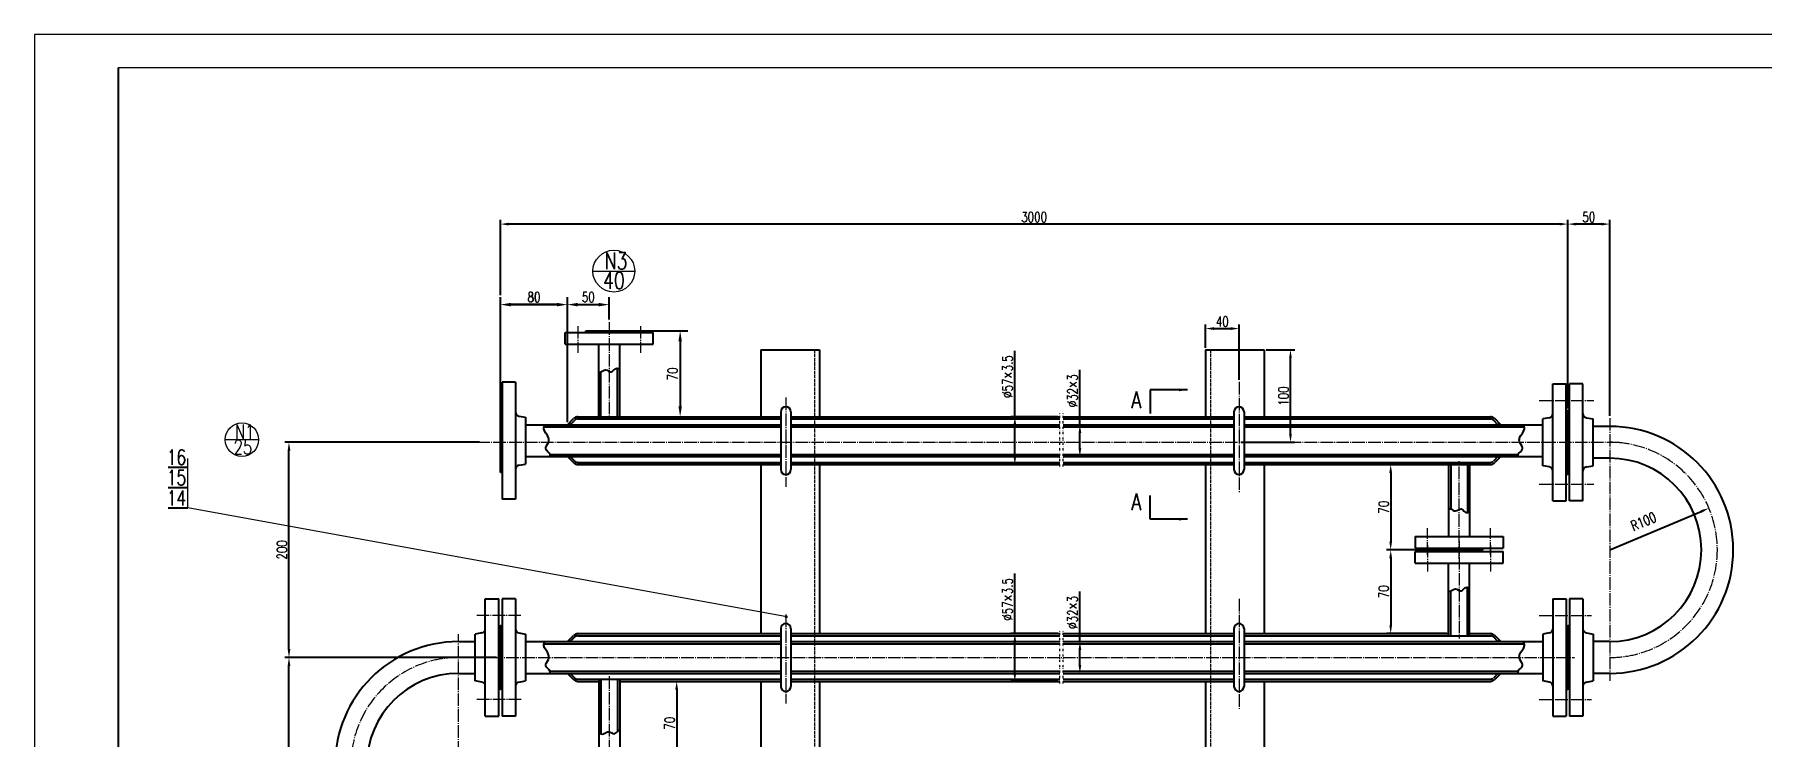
# Model space of a CAD drawing. Extents: x -942 to 2422, y 1139 to 3515.
# Drawn here: x -942 to 1121, y 2676 to 3515 of the extents above; entities that cross this region are included whole.
import ezdxf
from ezdxf.enums import TextEntityAlignment as Align

# ---------------------------------------------------------------- set-up
doc = ezdxf.new("R2010")
doc.units = 0
doc.header["$LTSCALE"] = 10
doc.header["$MEASUREMENT"] = 0
for name, pattern in [('DASHED', [0.5, 0.4, -0.1]), ('DIVIDE2', [0.625, 0.25, -0.125, 0, -0.125, 0, -0.125]), ('MYCENTER', [3.4, 1.5, -0.15, 0.1, -0.15, 1.5]), ('MYJX', [3.65, 1.5, -0.15, 0.1, -0.15, 0.1, -0.15, 1.5])]:
    doc.linetypes.add(name, pattern=pattern)
doc.layers.get('0').update_dxf_attribs({"linetype": 'CONTINUOUS', "lineweight": 25})
doc.layers.get('Defpoints').update_dxf_attribs({"linetype": 'CONTINUOUS', "lineweight": 5})
for name, color, linetype, lineweight in [('1', 7, 'CONTINUOUS', 25), ('2', 2, 'CONTINUOUS', 5), ('3', 3, 'MYCENTER', 5), ('4', 1, 'DASHED', 5), ('5', 6, 'MYJX', 5), ('6', 4, 'CONTINUOUS', 5)]:
    doc.layers.add(name, color=color, linetype=linetype, lineweight=lineweight)
doc.styles.add('HZTXT', font='txt.shx', dxfattribs={"width": 0.75, "height": 12, "bigfont": 'hztxt.shx'})
doc.styles.get("Standard").update_dxf_attribs({"font": 'txt.shx', "bigfont": 'bigfont.shx'})
doc.dimstyles.get("Standard").update_dxf_attribs({"dimtxt": 0.18, "dimasz": 0.18, "dimexe": 0.18, "dimexo": 0.0625, "dimgap": 0.09, "dimtad": 0, "dimtih": 1, "dimtoh": 1, "dimdec": 4, "dimzin": 0, "dimdsep": 46, "dimtxsty": 'Standard', "dimcen": 0.09, "dimadec": 0, "dimazin": 0, "dimtfac": 1, "dimtdec": 4, "dimtofl": 0, "dimtmove": 0, "dimatfit": 3, "dimfxl": 0, "dimtolj": 1, "dimtzin": 0, "dimarcsym": 0})

# ---------------------------------------------------------------- blocks, each defined once
blk = doc.blocks.new('BORDER')
for p, q in [((1, 1), (0, 1)), ((0, 1), (0, 0))]:
    blk.add_line(p, q)
blk = doc.blocks.new('*D25')
at = {"layer": '6', "color": 0, "lineweight": -2}
for p, q in [((-389.9, 2770.8), (-642.9, 2770.8)), ((-637.9, 2523.8), (-637.9, 2760.8)), ((-417.9, 2513.8), (-642.9, 2513.8))]:
    blk.add_line(p, q, dxfattribs=at)
at = {"layer": '6', "color": 0}
for points in [[(-639.5, 2760.8), (-636.2, 2760.8), (-637.9, 2770.8)], [(-639.5, 2523.8), (-636.2, 2523.8), (-637.9, 2513.8)]]:
    blk.add_solid(points, dxfattribs=at)
at = {"layer": 'Defpoints', "color": 0}
for p in [(-637.9, 2770.8), (-387.4, 2770.8), (-415.4, 2513.8)]:
    blk.add_point(p, dxfattribs=at)
at = {"layer": '6', "color": 0, "insert": (-646.3, 2642.3), "char_height": 12, "attachment_point": 5, "rotation": 90, "style": 'HZTXT'}
blk.add_mtext('\\A1;200', dxfattribs=at)
blk = doc.blocks.new('*D31')
at = {"layer": '6', "color": 0, "lineweight": -2}
for p, q in [((-240.4, 2742.3), (-169.8, 2742.3)), ((-174.8, 2732.3), (-174.8, 2652.3)), ((-224.9, 2642.3), (-169.8, 2642.3))]:
    blk.add_line(p, q, dxfattribs=at)
at = {"layer": '6', "color": 0}
for points in [[(-176.5, 2732.3), (-173.2, 2732.3), (-174.8, 2742.3)], [(-176.5, 2652.3), (-173.2, 2652.3), (-174.8, 2642.3)]]:
    blk.add_solid(points, dxfattribs=at)
at = {"layer": 'Defpoints', "color": 0}
for p in [(-242.9, 2742.3), (-227.4, 2642.3), (-174.8, 2642.3)]:
    blk.add_point(p, dxfattribs=at)
at = {"layer": '6', "color": 0, "insert": (-183.2, 2692.3), "char_height": 12, "attachment_point": 5, "rotation": 90, "style": 'HZTXT'}
blk.add_mtext('\\A1;70', dxfattribs=at)
blk = doc.blocks.new('*D42')
at = {"layer": '6', "color": 0, "lineweight": -2}
for p, q in [((229.1, 2799.3), (229.1, 2871.1)), ((280.4, 2799.3), (224.1, 2799.3)), ((229.1, 2752.3), (229.1, 2789.3)), ((280.4, 2742.3), (224.1, 2742.3))]:
    blk.add_line(p, q, dxfattribs=at)
at = {"layer": '6', "color": 0}
for points in [[(227.4, 2789.3), (230.7, 2789.3), (229.1, 2799.3)], [(227.4, 2752.3), (230.7, 2752.3), (229.1, 2742.3)]]:
    blk.add_solid(points, dxfattribs=at)
at = {"layer": 'Defpoints', "color": 0}
for p in [(282.9, 2799.3), (229.1, 2742.3), (282.9, 2742.3)]:
    blk.add_point(p, dxfattribs=at)
at = {"layer": '6', "color": 0, "insert": (220.4, 2840.2), "char_height": 12, "attachment_point": 5, "rotation": 90, "style": 'HZTXT'}
blk.add_mtext('\\A1;%%c57×3.5', dxfattribs=at)
blk = doc.blocks.new('*D43')
at = {"layer": '6', "color": 0, "lineweight": -2}
for p, q in [((306.7, 2789.8), (306.7, 2849.6)), ((289.4, 2789.8), (311.7, 2789.8)), ((306.7, 2761.8), (306.7, 2779.8)), ((289.4, 2751.8), (311.7, 2751.8))]:
    blk.add_line(p, q, dxfattribs=at)
at = {"layer": '6', "color": 0}
for points in [[(305.1, 2779.8), (308.4, 2779.8), (306.7, 2789.8)], [(305.1, 2761.8), (308.4, 2761.8), (306.7, 2751.8)]]:
    blk.add_solid(points, dxfattribs=at)
at = {"layer": 'Defpoints', "color": 0}
for p in [(286.9, 2789.8), (306.7, 2789.8), (286.9, 2751.8)]:
    blk.add_point(p, dxfattribs=at)
at = {"layer": '6', "color": 0, "insert": (298, 2824.7), "char_height": 12, "attachment_point": 5, "rotation": 90, "style": 'HZTXT'}
blk.add_mtext('\\A1;%%c32×3', dxfattribs=at)
blk = doc.blocks.new('*D67')
at = {"layer": '6', "color": 0, "lineweight": -2}
blk.add_line((939.6, 2899.3), (1048.9, 2945.2), dxfattribs=at)
at = {"layer": '6', "color": 0}
blk.add_solid([(1048.2, 2946.8), (1049.5, 2943.7), (1058.1, 2949.1)], dxfattribs=at)
at = {"layer": 'Defpoints', "color": 0}
for p in [(1058.1, 2949.1), (939.6, 2899.3)]:
    blk.add_point(p, dxfattribs=at)
at = {"layer": '6', "color": 0, "insert": (979.9, 2933.2), "char_height": 12, "attachment_point": 5, "rotation": 22.8182, "style": 'HZTXT'}
blk.add_mtext('\\A1;R100', dxfattribs=at)
blk = doc.blocks.new('*D79')
at = {"layer": '6', "color": 0, "lineweight": -2}
for p, q in [((-305.4, 3195.3), (-305.4, 3201.2)), ((-255.4, 3174.4), (-255.4, 3201.2)), ((-292.9, 3192.2), (-267.9, 3192.2))]:
    blk.add_line(p, q, dxfattribs=at)
at = {"layer": '6', "color": 0}
for points in [[(-292.9, 3194.3), (-292.9, 3190.1), (-305.4, 3192.2)], [(-267.9, 3194.3), (-267.9, 3190.1), (-255.4, 3192.2)]]:
    blk.add_solid(points, dxfattribs=at)
at = {"layer": 'Defpoints', "color": 0}
for p in [(-305.4, 3192.2), (-255.4, 3192.2), (-255.4, 3171.2)]:
    blk.add_point(p, dxfattribs=at)
at = {"layer": '6', "color": 0, "insert": (-280.4, 3201.2), "char_height": 12, "attachment_point": 5, "style": 'HZTXT'}
blk.add_mtext('\\A1;50', dxfattribs=at)
blk = doc.blocks.new('*D81')
at = {"layer": '6', "color": 0, "lineweight": -2}
for p, q in [((-385.4, 3030.9), (-385.4, 3201.2)), ((-305.4, 3051.9), (-305.4, 3201.2)), ((-317.9, 3192.2), (-372.9, 3192.2))]:
    blk.add_line(p, q, dxfattribs=at)
at = {"layer": '6', "color": 0}
for points in [[(-372.9, 3194.3), (-372.9, 3190.1), (-385.4, 3192.2)], [(-317.9, 3194.3), (-317.9, 3190.1), (-305.4, 3192.2)]]:
    blk.add_solid(points, dxfattribs=at)
at = {"layer": 'Defpoints', "color": 0}
for p in [(-385.4, 3192.2), (-305.4, 3048.8), (-385.4, 3027.8)]:
    blk.add_point(p, dxfattribs=at)
at = {"layer": '6', "color": 0, "insert": (-345.1, 3201.2), "char_height": 12, "attachment_point": 5, "style": 'HZTXT'}
blk.add_mtext('\\A1;80', dxfattribs=at)
blk = doc.blocks.new('*D82')
at = {"layer": '6', "color": 0, "lineweight": -2}
for p, q in [((-385.4, 3030.9), (-385.4, 3201.2)), ((-305.4, 3195.3), (-305.4, 3201.2)), ((-372.9, 3192.2), (-317.9, 3192.2))]:
    blk.add_line(p, q, dxfattribs=at)
at = {"layer": '6', "color": 0}
for points in [[(-372.9, 3194.3), (-372.9, 3190.1), (-385.4, 3192.2)], [(-317.9, 3194.3), (-317.9, 3190.1), (-305.4, 3192.2)]]:
    blk.add_solid(points, dxfattribs=at)
at = {"layer": 'Defpoints', "color": 0}
for p in [(-305.4, 3192.2), (-305.4, 3192.2), (-385.4, 3027.8)]:
    blk.add_point(p, dxfattribs=at)
at = {"layer": '6', "color": 0, "insert": (-345.4, 3201.2), "char_height": 12, "attachment_point": 5, "style": 'HZTXT'}
blk.add_mtext('\\A1;80', dxfattribs=at)
blk = doc.blocks.new('*D84')
at = {"layer": '6', "color": 0, "lineweight": -2}
for p, q in [((229.1, 3058.3), (229.1, 3137.2)), ((280.4, 3058.3), (224.1, 3058.3)), ((229.1, 3011.3), (229.1, 3048.3)), ((280.4, 3001.3), (224.1, 3001.3))]:
    blk.add_line(p, q, dxfattribs=at)
at = {"layer": '6', "color": 0}
for points in [[(227.4, 3048.3), (230.7, 3048.3), (229.1, 3058.3)], [(227.4, 3011.3), (230.7, 3011.3), (229.1, 3001.3)]]:
    blk.add_solid(points, dxfattribs=at)
at = {"layer": 'Defpoints', "color": 0}
for p in [(282.9, 3058.3), (229.1, 3001.3), (282.9, 3001.3)]:
    blk.add_point(p, dxfattribs=at)
at = {"layer": '6', "color": 0, "insert": (220.4, 3106.3), "char_height": 12, "attachment_point": 5, "rotation": 90, "style": 'HZTXT'}
blk.add_mtext('\\A1;%%c57×3.5', dxfattribs=at)
blk = doc.blocks.new('*D86')
at = {"layer": '6', "color": 0, "lineweight": -2}
for p, q in [((-252.3, 3160.8), (-161.7, 3160.8)), ((-170.7, 3148.3), (-170.7, 3070.8)), ((-252.3, 3058.3), (-161.7, 3058.3))]:
    blk.add_line(p, q, dxfattribs=at)
at = {"layer": '6', "color": 0}
for points in [[(-172.7, 3148.3), (-168.6, 3148.3), (-170.7, 3160.8)], [(-172.7, 3070.8), (-168.6, 3070.8), (-170.7, 3058.3)]]:
    blk.add_solid(points, dxfattribs=at)
at = {"layer": 'Defpoints', "color": 0}
for p in [(-255.4, 3160.8), (-255.4, 3058.3), (-170.7, 3058.3)]:
    blk.add_point(p, dxfattribs=at)
at = {"layer": '6', "color": 0, "insert": (-179.7, 3109.5), "char_height": 12, "attachment_point": 5, "rotation": 90, "style": 'HZTXT'}
blk.add_mtext('\\A1;70', dxfattribs=at)
blk = doc.blocks.new('*D88')
at = {"layer": '6', "color": 0, "lineweight": -2}
for p, q in [((306.7, 3048.8), (306.7, 3114.2)), ((289.4, 3048.8), (311.7, 3048.8)), ((306.7, 3020.8), (306.7, 3038.8)), ((289.4, 3010.8), (311.7, 3010.8))]:
    blk.add_line(p, q, dxfattribs=at)
at = {"layer": '6', "color": 0}
for points in [[(305.1, 3038.8), (308.4, 3038.8), (306.7, 3048.8)], [(305.1, 3020.8), (308.4, 3020.8), (306.7, 3010.8)]]:
    blk.add_solid(points, dxfattribs=at)
at = {"layer": 'Defpoints', "color": 0}
for p in [(286.9, 3048.8), (306.7, 3048.8), (286.9, 3010.8)]:
    blk.add_point(p, dxfattribs=at)
at = {"layer": '6', "color": 0, "insert": (298, 3089.3), "char_height": 12, "attachment_point": 5, "rotation": 90, "style": 'HZTXT'}
blk.add_mtext('\\A1;%%c32×3', dxfattribs=at)
blk = doc.blocks.new('*D89')
at = {"layer": '6', "color": 0, "lineweight": -2}
for p, q in [((-410.4, 3027.8), (-642.9, 3027.8)), ((-637.9, 2780.8), (-637.9, 3017.8)), ((-640.4, 2770.8), (-642.9, 2770.8))]:
    blk.add_line(p, q, dxfattribs=at)
at = {"layer": '6', "color": 0}
for points in [[(-639.5, 3017.8), (-636.2, 3017.8), (-637.9, 3027.8)], [(-639.5, 2780.8), (-636.2, 2780.8), (-637.9, 2770.8)]]:
    blk.add_solid(points, dxfattribs=at)
at = {"layer": 'Defpoints', "color": 0}
for p in [(-637.9, 3027.8), (-407.9, 3027.8), (-637.9, 2770.8)]:
    blk.add_point(p, dxfattribs=at)
at = {"layer": '6', "color": 0, "insert": (-646.3, 2899.3), "char_height": 12, "attachment_point": 5, "rotation": 90, "style": 'HZTXT'}
blk.add_mtext('\\A1;200', dxfattribs=at)
blk = doc.blocks.new('*D91')
at = {"layer": '6', "color": 0, "lineweight": -2}
for p, q in [((456.8, 3140.8), (456.8, 3168.6)), ((466.8, 3163.6), (486.8, 3163.6)), ((496.8, 3102.4), (496.8, 3168.6))]:
    blk.add_line(p, q, dxfattribs=at)
at = {"layer": '6', "color": 0}
for points in [[(466.8, 3165.3), (466.8, 3161.9), (456.8, 3163.6)], [(486.8, 3165.3), (486.8, 3161.9), (496.8, 3163.6)]]:
    blk.add_solid(points, dxfattribs=at)
at = {"layer": 'Defpoints', "color": 0}
for p in [(496.8, 3163.6), (456.8, 3138.3), (496.8, 3099.9)]:
    blk.add_point(p, dxfattribs=at)
at = {"layer": '6', "color": 0, "insert": (476.8, 3172), "char_height": 12, "attachment_point": 5, "style": 'HZTXT'}
blk.add_mtext('\\A1;40', dxfattribs=at)
blk = doc.blocks.new('*D92')
at = {"layer": '6', "color": 0, "lineweight": -2}
for p, q in [((529.3, 3138.3), (563.3, 3138.3)), ((558.3, 3037.8), (558.3, 3128.3)), ((499.3, 3027.8), (563.3, 3027.8))]:
    blk.add_line(p, q, dxfattribs=at)
at = {"layer": '6', "color": 0}
for points in [[(556.6, 3128.3), (559.9, 3128.3), (558.3, 3138.3)], [(556.6, 3037.8), (559.9, 3037.8), (558.3, 3027.8)]]:
    blk.add_solid(points, dxfattribs=at)
at = {"layer": 'Defpoints', "color": 0}
for p in [(526.8, 3138.3), (558.3, 3138.3), (496.8, 3027.8)]:
    blk.add_point(p, dxfattribs=at)
at = {"layer": '6', "color": 0, "insert": (549.9, 3083), "char_height": 12, "attachment_point": 5, "rotation": 90, "style": 'HZTXT'}
blk.add_mtext('\\A1;100', dxfattribs=at)
blk = doc.blocks.new('*D93')
at = {"layer": '6', "color": 0, "lineweight": -2}
for p, q in [((-385.4, 3203.7), (-385.4, 3293.4)), ((879.6, 3288.4), (-375.4, 3288.4)), ((889.6, 3068.3), (889.6, 3293.4))]:
    blk.add_line(p, q, dxfattribs=at)
at = {"layer": '6', "color": 0}
for points in [[(-375.4, 3290), (-375.4, 3286.7), (-385.4, 3288.4)], [(879.6, 3290), (879.6, 3286.7), (889.6, 3288.4)]]:
    blk.add_solid(points, dxfattribs=at)
at = {"layer": 'Defpoints', "color": 0}
for p in [(-385.4, 3288.4), (-385.4, 3201.2), (889.6, 3065.8)]:
    blk.add_point(p, dxfattribs=at)
at = {"layer": '6', "color": 0, "insert": (252.1, 3296.8), "char_height": 12, "attachment_point": 5, "style": 'HZTXT'}
blk.add_mtext('\\A1;3000', dxfattribs=at)
blk = doc.blocks.new('*D94')
at = {"layer": '6', "color": 0, "lineweight": -2}
for p, q in [((889.6, 3290.9), (889.6, 3293.4)), ((929.6, 3288.4), (899.6, 3288.4)), ((939.6, 3059.2), (939.6, 3293.4))]:
    blk.add_line(p, q, dxfattribs=at)
at = {"layer": '6', "color": 0}
for points in [[(899.6, 3290), (899.6, 3286.7), (889.6, 3288.4)], [(929.6, 3290), (929.6, 3286.7), (939.6, 3288.4)]]:
    blk.add_solid(points, dxfattribs=at)
at = {"layer": 'Defpoints', "color": 0}
for p in [(889.6, 3288.4), (889.6, 3288.4), (939.6, 3056.7)]:
    blk.add_point(p, dxfattribs=at)
at = {"layer": '6', "color": 0, "insert": (914.6, 3296.8), "char_height": 12, "attachment_point": 5, "style": 'HZTXT'}
blk.add_mtext('\\A1;50', dxfattribs=at)
blk = doc.blocks.new('*D95')
at = {"layer": '6', "color": 0, "lineweight": -2}
for p, q in [((757.1, 3001.3), (673, 3001.3)), ((678, 2991.3), (678, 2909.3)), ((757.1, 2899.3), (673, 2899.3))]:
    blk.add_line(p, q, dxfattribs=at)
at = {"layer": '6', "color": 0}
for points in [[(676.3, 2991.3), (679.6, 2991.3), (678, 3001.3)], [(676.3, 2909.3), (679.6, 2909.3), (678, 2899.3)]]:
    blk.add_solid(points, dxfattribs=at)
at = {"layer": 'Defpoints', "color": 0}
for p in [(759.6, 3001.3), (678, 2899.3), (759.6, 2899.3)]:
    blk.add_point(p, dxfattribs=at)
at = {"layer": '6', "color": 0, "insert": (669.6, 2950.3), "char_height": 12, "attachment_point": 5, "rotation": 90, "style": 'HZTXT'}
blk.add_mtext('\\A1;70', dxfattribs=at)
blk = doc.blocks.new('*D96')
at = {"layer": '6', "color": 0, "lineweight": -2}
for p, q in [((757.1, 2899.3), (673, 2899.3)), ((678, 2889.3), (678, 2809.3)), ((744.6, 2799.3), (673, 2799.3))]:
    blk.add_line(p, q, dxfattribs=at)
at = {"layer": '6', "color": 0}
for points in [[(676.3, 2889.3), (679.6, 2889.3), (678, 2899.3)], [(676.3, 2809.3), (679.6, 2809.3), (678, 2799.3)]]:
    blk.add_solid(points, dxfattribs=at)
at = {"layer": 'Defpoints', "color": 0}
for p in [(759.6, 2899.3), (678, 2799.3), (747.1, 2799.3)]:
    blk.add_point(p, dxfattribs=at)
at = {"layer": '6', "color": 0, "insert": (669.6, 2849.3), "char_height": 12, "attachment_point": 5, "rotation": 90, "style": 'HZTXT'}
blk.add_mtext('\\A1;70', dxfattribs=at)

msp = doc.modelspace()

# ---------------------------------------------------------------- hatches: boundary and pattern name
at = {"layer": '6'}
h = msp.add_hatch(color=256, dxfattribs=at)
h.paths.add_polyline_path([(-303.7, 2791.5), (-305.4, 2789.8), (-301.9, 2789.8)])
h.paths.add_polyline_path([(-301.9, 2751.8), (-305.4, 2751.8), (-303.7, 2750)])
h = msp.add_hatch(color=256, dxfattribs=at)
h.paths.add_polyline_path([(807.5, 2791.5), (805.8, 2789.7), (809.3, 2789.7)])
h.paths.add_polyline_path([(809.3, 2751.7), (805.8, 2751.7), (807.5, 2750)])

# ---------------------------------------------------------------- linework, layer by layer
for p, q in [((-307.9, 3158.8), (-202.9, 3158.8)), ((-307.9, 3144.8), (-307.9, 3158.8)), ((-283.4, 3160.8), (-227.4, 3160.8)), ((-283.4, 3160.8), (-227.4, 3160.8)), ((-283.4, 3158.8), (-283.4, 3160.8)), ((-227.4, 3158.8), (-227.4, 3160.8)), ((-202.9, 3144.8), (-202.9, 3158.8)), ((-307.9, 3144.8), (-202.9, 3144.8)), ((-267.9, 3058.3), (-267.9, 3144.8)), ((-242.9, 3058.3), (-242.9, 3144.8)), ((-74.4, 3138.3), (-74.4, 3058.3)), ((-74.4, 3138.3), (-4.4, 3138.3)), ((-4.4, 3138.3), (-4.4, 3058.3)), ((456.8, 3138.3), (456.8, 3058.3)), ((526.8, 3138.3), (526.8, 3058.3)), ((-245.4, 3058.3), (-245.4, 3116.3)), ((-383.4, 3099.8), (-383.4, 2959.8)), ((-367.4, 3099.8), (-383.4, 3099.8)), ((-367.4, 3099.8), (-367.4, 2959.8)), ((-265.4, 3058.3), (-265.4, 3111.9)), ((871.6, 2957.8), (871.6, 3097.8)), ((871.6, 3097.8), (887.6, 3097.8)), ((871.6, 2957.8), (871.6, 3097.8)), ((871.6, 3097.8), (887.6, 3097.8)), ((887.6, 2957.8), (887.6, 3097.8)), ((887.6, 2957.8), (887.6, 3097.8)), ((891.6, 2957.8), (891.6, 3097.8)), ((907.6, 3097.8), (891.6, 3097.8)), ((891.6, 2957.8), (891.6, 3097.8)), ((907.6, 3097.8), (891.6, 3097.8)), ((907.6, 2957.8), (907.6, 3097.8)), ((907.6, 2957.8), (907.6, 3097.8)), ((-385.4, 3067.8), (-385.4, 2991.8)), ((-385.4, 2991.8), (-385.4, 3067.8)), ((-383.4, 3067.8), (-385.4, 3067.8)), ((-363.2, 3059.1), (-355.4, 3057.8)), ((-355.4, 3057.8), (-355.4, 3001.8)), ((-305.4, 3048.8), (-298.1, 3056.1)), ((-301.9, 3048.8), (-296.4, 3054.3)), ((-292.8, 3058.3), (-50.4, 3058.3)), ((-292.8, 3055.8), (-50.4, 3055.8)), ((-50.4, 3064.3), (-50.4, 2995.3)), ((-38.4, 3064.3), (-38.4, 2995.3)), ((-38.4, 3058.3), (282.9, 3058.3)), ((-38.4, 3055.8), (282.9, 3055.8)), ((286.9, 3058.3), (490.8, 3058.3)), ((286.9, 3055.8), (490.8, 3055.8)), ((490.8, 3064.3), (490.8, 2995.3)), ((490.8, 3064.3), (490.8, 2995.3)), ((502.8, 3064.3), (502.8, 2995.3)), ((502.8, 3064.3), (502.8, 2995.3)), ((502.8, 3058.3), (797, 3058.3)), ((502.8, 3055.8), (797, 3055.8)), ((806.1, 3048.8), (800.6, 3054.3)), ((809.6, 3048.8), (802.3, 3056.1)), ((867.5, 3057.1), (859.6, 3055.8)), ((867.5, 3057.1), (859.6, 3055.8)), ((859.6, 2999.8), (859.6, 3055.8)), ((859.6, 2999.8), (859.6, 3055.8)), ((887.6, 3065.8), (889.6, 3065.8)), ((887.6, 3065.8), (889.6, 3065.8)), ((889.6, 2989.8), (889.6, 3065.8)), ((889.6, 2989.8), (889.6, 3065.8)), ((891.6, 3065.8), (889.6, 3065.8)), ((889.6, 2989.8), (889.6, 3065.8)), ((889.6, 2989.8), (889.6, 3065.8)), ((891.6, 3065.8), (889.6, 3065.8)), ((911.8, 3057.1), (919.6, 3055.8)), ((911.8, 3057.1), (919.6, 3055.8)), ((919.6, 2999.8), (919.6, 3055.8)), ((919.6, 2999.8), (919.6, 3055.8)), ((-355.4, 3048.8), (-50.4, 3048.8)), ((-333.3, 3046.3), (-50.4, 3046.3)), ((-301.9, 3048.8), (-303.7, 3050.5)), ((-38.4, 3048.8), (282.9, 3048.8)), ((-38.4, 3046.3), (282.9, 3046.3)), ((286.9, 3048.8), (490.8, 3048.8)), ((286.9, 3046.3), (490.8, 3046.3)), ((502.8, 3048.8), (859.6, 3048.8)), ((502.8, 3046.3), (837.6, 3046.3)), ((806.1, 3048.8), (807.9, 3050.5)), ((939.6, 3046.8), (919.6, 3046.8)), ((-326, 3013.3), (-50.4, 3013.3)), ((-38.4, 3013.3), (282.9, 3013.3)), ((286.9, 3013.3), (490.8, 3013.3)), ((502.8, 3013.3), (830.3, 3013.3)), ((-383.4, 2991.8), (-385.4, 2991.8)), ((-363.2, 3000.5), (-355.4, 3001.8)), ((-355.4, 3010.8), (-50.4, 3010.8)), ((-305.4, 3010.8), (-298.1, 3003.5)), ((-301.9, 3010.8), (-303.7, 3009)), ((-301.9, 3010.8), (-296.4, 3005.2)), ((-292.8, 3003.8), (-50.4, 3003.8)), ((-292.8, 3001.3), (-50.4, 3001.3)), ((-74.4, 3001.3), (-74.4, 2799.3)), ((-38.4, 3010.8), (282.9, 3010.8)), ((-38.4, 3003.8), (282.9, 3003.8)), ((-38.4, 3001.3), (282.9, 3001.3)), ((-4.4, 3001.3), (-4.4, 2799.3)), ((286.9, 3010.8), (490.8, 3010.8)), ((286.9, 3003.8), (490.8, 3003.8)), ((286.9, 3001.3), (490.8, 3001.3)), ((456.8, 3001.3), (456.8, 2799.3)), ((502.8, 3010.8), (859.6, 3010.8)), ((502.8, 3003.8), (797, 3003.8)), ((502.8, 3001.3), (797, 3001.3)), ((526.8, 3001.3), (526.8, 2799.3)), ((747.1, 3001.3), (747.1, 2915.3)), ((749.6, 3001.3), (749.6, 2948.1)), ((769.6, 3001.3), (769.6, 2943.8)), ((772.1, 3001.3), (772.1, 2915.3)), ((806.1, 3010.8), (800.6, 3005.2)), ((809.6, 3010.8), (802.3, 3003.5)), ((806.1, 3010.8), (807.9, 3009)), ((867.5, 2998.5), (859.6, 2999.8)), ((867.5, 2998.5), (859.6, 2999.8)), ((911.8, 2998.5), (919.6, 2999.8)), ((911.8, 2998.5), (919.6, 2999.8)), ((939.6, 3008.8), (919.6, 3008.8)), ((887.6, 2989.8), (889.6, 2989.8)), ((887.6, 2989.8), (889.6, 2989.8)), ((891.6, 2989.8), (889.6, 2989.8)), ((891.6, 2989.8), (889.6, 2989.8)), ((-367.4, 2959.8), (-383.4, 2959.8)), ((871.6, 2957.8), (887.6, 2957.8)), ((871.6, 2957.8), (887.6, 2957.8)), ((907.6, 2957.8), (891.6, 2957.8)), ((907.6, 2957.8), (891.6, 2957.8)), ((707.1, 2915.3), (812.1, 2915.3)), ((707.1, 2915.3), (707.1, 2901.3)), ((812.1, 2915.3), (812.1, 2901.3)), ((707.1, 2901.3), (812.1, 2901.3)), ((707.1, 2897.3), (812.1, 2897.3)), ((707.1, 2883.3), (707.1, 2897.3)), ((707.1, 2897.3), (812.1, 2897.3)), ((707.1, 2883.3), (707.1, 2897.3)), ((731.6, 2901.3), (731.6, 2899.3)), ((731.6, 2897.3), (731.6, 2899.3)), ((731.6, 2899.3), (787.6, 2899.3)), ((731.6, 2899.3), (787.6, 2899.3)), ((731.6, 2899.3), (787.6, 2899.3)), ((731.6, 2899.3), (787.6, 2899.3)), ((731.6, 2899.3), (787.6, 2899.3)), ((731.6, 2899.3), (787.6, 2899.3)), ((731.6, 2897.3), (731.6, 2899.3)), ((787.6, 2901.3), (787.6, 2899.3)), ((787.6, 2897.3), (787.6, 2899.3)), ((787.6, 2897.3), (787.6, 2899.3)), ((812.1, 2883.3), (812.1, 2897.3)), ((812.1, 2883.3), (812.1, 2897.3)), ((707.1, 2883.3), (812.1, 2883.3)), ((707.1, 2883.3), (812.1, 2883.3)), ((747.1, 2796.8), (747.1, 2883.3)), ((772.1, 2796.8), (772.1, 2883.3)), ((749.6, 2796.8), (749.6, 2850.4)), ((769.6, 2796.8), (769.6, 2854.8)), ((-403.4, 2700.8), (-403.4, 2840.8)), ((-403.4, 2840.8), (-387.4, 2840.8)), ((-387.4, 2700.8), (-387.4, 2840.8)), ((-383.4, 2840.8), (-383.4, 2700.8)), ((-367.4, 2840.8), (-383.4, 2840.8)), ((-367.4, 2840.8), (-367.4, 2700.8)), ((871.6, 2840.8), (871.6, 2700.8)), ((871.6, 2840.8), (887.6, 2840.8)), ((871.6, 2840.8), (871.6, 2700.8)), ((871.6, 2840.8), (887.6, 2840.8)), ((887.6, 2840.8), (887.6, 2700.8)), ((887.6, 2840.8), (887.6, 2700.8)), ((891.6, 2840.8), (891.6, 2700.8)), ((907.6, 2840.8), (891.6, 2840.8)), ((907.6, 2840.8), (907.6, 2700.8)), ((-387.4, 2808.8), (-385.4, 2808.8)), ((-383.4, 2808.8), (-385.4, 2808.8)), ((-385.4, 2808.8), (-385.4, 2732.8)), ((-385.4, 2732.8), (-385.4, 2808.8)), ((-50.4, 2805.3), (-50.4, 2736.3)), ((-38.4, 2805.3), (-38.4, 2736.3)), ((490.8, 2805.3), (490.8, 2736.3)), ((502.8, 2805.3), (502.8, 2736.3)), ((887.6, 2808.8), (889.6, 2808.8)), ((887.6, 2808.8), (889.6, 2808.8)), ((889.6, 2808.8), (889.6, 2732.8)), ((889.6, 2808.8), (889.6, 2732.8)), ((889.6, 2808.8), (889.6, 2732.8)), ((889.6, 2808.8), (889.6, 2732.8)), ((891.6, 2808.8), (889.6, 2808.8)), ((-435.4, 2789.8), (-415.4, 2789.8)), ((-407.6, 2800.1), (-415.4, 2798.8)), ((-415.4, 2742.8), (-415.4, 2798.8)), ((-363.2, 2800.1), (-355.4, 2798.8)), ((-355.4, 2798.8), (-355.4, 2742.8)), ((-355.4, 2789.8), (-50.4, 2789.8)), ((-333.3, 2787.3), (-50.4, 2787.3)), ((-305.4, 2789.8), (-298.1, 2797.1)), ((-301.9, 2789.8), (-303.7, 2791.5)), ((-301.9, 2789.8), (-296.4, 2795.3)), ((-292.8, 2799.3), (-50.4, 2799.3)), ((-292.8, 2796.8), (-50.4, 2796.8)), ((-38.4, 2799.3), (282.9, 2799.3)), ((-38.4, 2796.8), (282.9, 2796.8)), ((-38.4, 2789.8), (282.9, 2789.8)), ((-38.4, 2787.3), (282.9, 2787.3)), ((286.9, 2799.3), (490.8, 2799.3)), ((286.9, 2796.8), (490.8, 2796.8)), ((286.9, 2789.8), (490.8, 2789.8)), ((286.9, 2787.3), (490.8, 2787.3)), ((502.8, 2799.3), (747.1, 2799.3)), ((502.8, 2796.8), (797, 2796.8)), ((502.8, 2789.8), (859.6, 2789.8)), ((502.8, 2787.3), (837.6, 2787.3)), ((772.1, 2799.3), (797, 2799.3)), ((806.1, 2789.8), (800.6, 2795.3)), ((809.6, 2789.8), (802.3, 2797.1)), ((806.1, 2789.8), (807.9, 2791.5)), ((867.5, 2800.1), (859.6, 2798.8)), ((867.5, 2800.1), (859.6, 2798.8)), ((859.6, 2798.8), (859.6, 2742.8)), ((859.6, 2798.8), (859.6, 2742.8)), ((911.8, 2800.1), (919.6, 2798.8)), ((919.6, 2798.8), (919.6, 2742.8)), ((939.6, 2789.8), (919.6, 2789.8)), ((-435.4, 2751.8), (-415.4, 2751.8)), ((-355.4, 2751.8), (-50.4, 2751.8)), ((-326, 2754.3), (-50.4, 2754.3)), ((-305.4, 2751.8), (-298.1, 2744.5)), ((-301.9, 2751.8), (-303.7, 2750)), ((-301.9, 2751.8), (-296.4, 2746.2)), ((-292.8, 2744.8), (-50.4, 2744.8)), ((-267.9, 2744.8), (-267.9, 2658.3)), ((-265.4, 2744.8), (-265.4, 2679.7)), ((-245.4, 2744.8), (-245.4, 2682.6)), ((-242.9, 2744.8), (-242.9, 2658.3)), ((-38.4, 2754.3), (282.9, 2754.3)), ((-38.4, 2751.8), (282.9, 2751.8)), ((-38.4, 2744.8), (282.9, 2744.8)), ((286.9, 2754.3), (490.8, 2754.3)), ((286.9, 2751.8), (490.8, 2751.8)), ((286.9, 2744.8), (490.8, 2744.8)), ((502.8, 2754.3), (830.3, 2754.3)), ((502.8, 2751.8), (859.6, 2751.8)), ((502.8, 2744.8), (797, 2744.8)), ((806.1, 2751.8), (800.6, 2746.2)), ((809.6, 2751.8), (802.3, 2744.5)), ((806.1, 2751.8), (807.9, 2750)), ((939.6, 2751.8), (919.6, 2751.8)), ((-407.6, 2741.5), (-415.4, 2742.8)), ((-387.4, 2732.8), (-385.4, 2732.8)), ((-383.4, 2732.8), (-385.4, 2732.8)), ((-363.2, 2741.5), (-355.4, 2742.8)), ((-292.8, 2742.3), (-267.9, 2742.3)), ((-242.9, 2742.3), (-50.4, 2742.3)), ((-74.4, 2742.3), (-74.4, 2542.3)), ((-38.4, 2742.3), (282.9, 2742.3)), ((-4.4, 2742.3), (-4.4, 2542.3)), ((286.9, 2742.3), (490.8, 2742.3)), ((456.8, 2742.3), (456.8, 2542.3)), ((502.8, 2742.3), (797, 2742.3)), ((526.8, 2742.3), (526.8, 2542.3)), ((867.5, 2741.5), (859.6, 2742.8)), ((867.5, 2741.5), (859.6, 2742.8)), ((887.6, 2732.8), (889.6, 2732.8)), ((887.6, 2732.8), (889.6, 2732.8)), ((891.6, 2732.8), (889.6, 2732.8)), ((911.8, 2741.5), (919.6, 2742.8)), ((-403.4, 2700.8), (-387.4, 2700.8)), ((-367.4, 2700.8), (-383.4, 2700.8)), ((871.6, 2700.8), (887.6, 2700.8)), ((871.6, 2700.8), (887.6, 2700.8)), ((907.6, 2700.8), (891.6, 2700.8))]:
    msp.add_line(p, q)
for centre, radius, start, end in [((-362.4, 3064), 5, 180, 260.5377), ((-292.8, 3050.8), 7.5, 90, 135), ((-292.8, 3050.8), 5, 90, 135), ((-44.4, 3064.3), 6, 0, 180), ((496.8, 3064.3), 6, 0, 180), ((496.8, 3064.3), 6, 0, 180), ((797, 3050.8), 7.5, 45, 90), ((797, 3050.8), 5, 45, 90), ((866.6, 3062), 5, 279.4623, 0), ((866.6, 3062), 5, 279.4623, 0), ((912.6, 3062), 5, 180, 260.5377), ((912.6, 3062), 5, 180, 260.5377), ((939.6, 2899.3), 147.5, 270, 90), ((-362.4, 2995.5), 5, 99.4623, 180), ((-292.8, 3008.8), 7.5, 225, 270), ((-292.8, 3008.8), 5, 225, 270), ((-44.4, 2995.3), 6, 180, 0), ((496.8, 2995.3), 6, 180, 0), ((496.8, 2995.3), 6, 180, 0), ((797, 3008.8), 5, 270, 315), ((797, 3008.8), 7.5, 270, 315), ((866.6, 2993.5), 5, 0, 80.5377), ((866.6, 2993.5), 5, 0, 80.5377), ((912.6, 2993.5), 5, 99.4623, 180), ((912.6, 2993.5), 5, 99.4623, 180), ((939.6, 2899.3), 109.5, 270, 90), ((-44.4, 2805.3), 6, 0, 180), ((496.8, 2805.3), 6, 0, 180), ((-435.4, 2642.3), 147.5, 90, 270), ((-408.4, 2805), 5, 279.4623, 0), ((-362.4, 2805), 5, 180, 260.5377), ((-292.8, 2791.8), 7.5, 90, 135), ((-292.8, 2791.8), 5, 90, 135), ((797, 2791.8), 7.5, 45, 90), ((797, 2791.8), 5, 45, 90), ((866.6, 2805), 5, 279.4623, 0), ((866.6, 2805), 5, 279.4623, 0), ((912.6, 2805), 5, 180, 260.5377), ((-435.4, 2642.3), 109.5, 90, 270), ((-292.8, 2749.8), 7.5, 225, 270), ((-292.8, 2749.8), 5, 225, 270), ((797, 2749.8), 5, 270, 315), ((797, 2749.8), 7.5, 270, 315), ((-408.4, 2736.5), 5, 0, 80.5377), ((-362.4, 2736.5), 5, 99.4623, 180), ((-44.4, 2736.3), 6, 180, 0), ((496.8, 2736.3), 6, 180, 0), ((866.6, 2736.5), 5, 0, 80.5377), ((866.6, 2736.5), 5, 0, 80.5377), ((912.6, 2736.5), 5, 99.4623, 180)]:
    msp.add_arc(centre, radius, start, end)
for points, knots in [([(-267.9, 3111.4), (-267.3, 3111.4), (-264.7, 3111.6), (-259.8, 3116.6), (-253, 3109.3), (-248.6, 3116.8), (-244.9, 3116.4), (-242.9, 3115.6)], [9.666076, 9.666076, 9.666076, 9.666076, 11.635762, 18.468771, 25.797926, 31.575021, 37.81748, 37.81748, 37.81748, 37.81748]), ([(-326.4, 3010.8), (-326, 3011.6), (-325.3, 3014.9), (-334.5, 3019.5), (-327.2, 3026.5), (-327.1, 3035.5), (-335.4, 3042.7), (-333.1, 3047.2), (-331.6, 3048.8)], [19.907716, 19.907716, 19.907716, 19.907716, 22.548005, 31.186542, 39.255288, 44.936119, 57.305447, 63.907076, 63.907076, 63.907076, 63.907076]), ([(830.6, 3010.8), (830.2, 3011.6), (829.5, 3014.9), (838.7, 3019.5), (831.5, 3026.5), (831.3, 3035.5), (839.6, 3042.7), (837.3, 3047.2), (835.8, 3048.8)], [19.907716, 19.907716, 19.907716, 19.907716, 22.548005, 31.186542, 39.255288, 44.936119, 57.305447, 63.907076, 63.907076, 63.907076, 63.907076]), ([(747.1, 2948.6), (747.7, 2948.7), (750.4, 2948.4), (755.2, 2943.4), (762.1, 2950.8), (766.5, 2943.2), (770.1, 2943.6), (772.1, 2944.5)], [9.666076, 9.666076, 9.666076, 9.666076, 11.635762, 18.468771, 25.797926, 31.575021, 37.81748, 37.81748, 37.81748, 37.81748]), ([(747.1, 2849.9), (747.7, 2849.9), (750.4, 2850.1), (755.2, 2855.1), (762.1, 2847.8), (766.5, 2855.3), (770.1, 2854.9), (772.1, 2854.1)], [9.666076, 9.666076, 9.666076, 9.666076, 11.635762, 18.468771, 25.797926, 31.575021, 37.81748, 37.81748, 37.81748, 37.81748]), ([(-326.4, 2751.8), (-326, 2752.6), (-325.3, 2755.9), (-334.5, 2760.5), (-327.2, 2767.5), (-327.1, 2776.5), (-335.4, 2783.7), (-333.1, 2788.2), (-331.6, 2789.8)], [19.907716, 19.907716, 19.907716, 19.907716, 22.548005, 31.186542, 39.255288, 44.936119, 57.305447, 63.907076, 63.907076, 63.907076, 63.907076]), ([(830.6, 2751.8), (830.2, 2752.6), (829.5, 2755.9), (838.7, 2760.5), (831.5, 2767.5), (831.3, 2776.5), (839.6, 2783.7), (837.3, 2788.2), (835.8, 2789.8)], [19.907716, 19.907716, 19.907716, 19.907716, 22.548005, 31.186542, 39.255288, 44.936119, 57.305447, 63.907076, 63.907076, 63.907076, 63.907076]), ([(-267.9, 2681), (-266, 2679.7), (-262.1, 2678.2), (-255.9, 2684.6), (-249, 2677.2), (-245.6, 2683.1), (-243.5, 2684), (-242.9, 2684.1)], [5.194968, 5.194968, 5.194968, 5.194968, 11.635762, 18.468771, 25.797926, 31.575021, 33.461668, 33.461668, 33.461668, 33.461668])]:
    msp.add_open_spline(points, degree=3, knots=knots)
at = {"layer": '1'}
for p, q in [((-841.8, 3474.8), (-841.8, 1178.8)), ((456.8, 3138.3), (526.8, 3138.3)), ((-782.1, 2998), (-758.5, 2998)), ((-782.1, 2973.7), (-758.5, 2973.7)), ((-782.1, 2949.4), (-758.5, 2949.4))]:
    msp.add_line(p, q, dxfattribs=at)
at = {"layer": '1', "const_width": 1.75}
msp.add_lwpolyline([(-43.1, 2819.4, -1), (-44.9, 2819.4, -1)], format="xyb", close=True, dxfattribs=at)
at = {"layer": '2'}
msp.add_line((2382.2, 3474.8), (-841.8, 3474.8), dxfattribs=at)
at = {"layer": '3'}
for p, q in [((-292.9, 3166.6), (-292.9, 3134.8)), ((-255.4, 3171.2), (-255.4, 3058.3)), ((-217.9, 3166.6), (-217.9, 3134.8)), ((496.8, 3099.9), (496.8, 2968)), ((-44.4, 3081.2), (-44.4, 2974.7)), ((855.4, 3077.8), (920.5, 3077.8)), ((855.4, 3077.8), (920.5, 3077.8)), ((939.6, 3056.7), (939.6, 2742.8)), ((-412.9, 3027.8), (951.1, 3027.8)), ((759.6, 2888.8), (759.6, 3005.2)), ((855.4, 2977.8), (920.5, 2977.8)), ((855.4, 2977.8), (920.5, 2977.8)), ((722.1, 2893.4), (722.1, 2925.3)), ((759.6, 2909.7), (759.6, 2793.3)), ((797.1, 2893.4), (797.1, 2925.3)), ((722.1, 2905.1), (722.1, 2873.3)), ((722.1, 2905.1), (722.1, 2873.3)), ((797.1, 2905.1), (797.1, 2873.3)), ((797.1, 2905.1), (797.1, 2873.3)), ((496.8, 2840.9), (496.8, 2709)), ((-360.8, 2820.8), (-413.5, 2820.8)), ((-44.4, 2822.2), (-44.4, 2715.7)), ((855.4, 2820.8), (894.3, 2820.8)), ((855.4, 2820.8), (917.8, 2820.8)), ((-435.4, 2484.9), (-435.4, 2798.8)), ((-435.4, 2770.8), (897.5, 2770.8)), ((-255.4, 2748.5), (-255.4, 2536.1)), ((-360.5, 2720.8), (-413.5, 2720.8)), ((855.4, 2720.8), (894.8, 2720.8)), ((855.4, 2720.8), (917.8, 2720.8))]:
    msp.add_line(p, q, dxfattribs=at)
for centre, start, end in [((939.6, 2899.3), 270, 90), ((-435.4, 2642.3), 90, 270)]:
    msp.add_arc(centre, 128.5, start, end, dxfattribs=at)
at = {"layer": '4'}
for p, q in [((-10.4, 3138.3), (-10.4, 1452.9)), ((462.8, 3138.3), (462.8, 1452.9))]:
    msp.add_line(p, q, dxfattribs=at)
at = {"layer": '5', "linetype": 'DIVIDE2'}
for p, q in [((282.9, 2998.8), (282.9, 3062)), ((286.9, 2998.8), (286.9, 3062)), ((282.9, 2739.8), (282.9, 2803)), ((286.9, 2739.8), (286.9, 2803))]:
    msp.add_line(p, q, dxfattribs=at)
at = {"layer": '6'}
for p, q in [((-274.9, 3232.2), (-224.9, 3232.2)), ((-674.1, 3030.9), (-714.1, 3030.9)), ((-758.5, 2949.4), (-758.5, 3008.5)), ((-43.1, 2819.4), (-758.5, 2949.4))]:
    msp.add_line(p, q, dxfattribs=at)
for centre, radius in [((-249.9, 3232.2), 25), ((-694.1, 3030.9), 20)]:
    msp.add_circle(centre, radius, dxfattribs=at)

# ---------------------------------------------------------------- block references
at = {"layer": '2', "xscale": 3364, "yscale": 2376, "zscale": 3364}
msp.add_blockref('BORDER', (-941.8, 1138.8), dxfattribs=at)

# ---------------------------------------------------------------- texts
at = {"layer": '2', "style": 'HZTXT', "width": 0.8}
for p in [(374.2, 3068.4), (374.2, 2946.8)]:
    msp.add_text('A', height=20, dxfattribs=at).set_placement(p, align=Align.CENTER)
at = {"layer": '2', "style": 'HZTXT', "width": 0.75}
for s, p in [('16', (-783.8, 3000.9)), ('15', (-783.8, 2976.6)), ('14', (-783.8, 2952.2))]:
    msp.add_text(s, height=18, dxfattribs=at).set_placement(p)
at = {"layer": '6', "style": 'HZTXT', "width": 0.75}
for s, p in [('N1', (-702.4, 3031.9)), ('25', (-703.8, 3013.6))]:
    msp.add_text(s, height=17, dxfattribs=at).set_placement(p)
at = {"layer": '6', "char_height": 20, "width": 94.998, "attachment_point": 1, "style": 'HZTXT'}
for s, insert in [('N3', (-260.7, 3254.5)), ('40', (-262.7, 3231.1))]:
    msp.add_mtext(s, dxfattribs=dict(at, insert=insert))

# ---------------------------------------------------------------- dimensions: what is measured, and where the dimension line sits
at = {"layer": '6'}
dim = msp.add_linear_dim(base=(-385.4, 3288.4), p1=(889.6, 3065.8), p2=(-385.4, 3201.2), text='3000', dimstyle='Standard', override={"dimscale": 4, "dimtxt": 12, "dimasz": 2.5, "dimexe": 1.25, "dimexo": 0.625, "dimgap": 0.6, "dimtad": 1, "dimtih": 0, "dimtoh": 0, "dimdec": 0, "dimtxsty": 'HZTXT', "dimcen": 2.5, "dimtdec": 0, "dimtmove": 2}, dxfattribs=at)
dim.commit()
dim.dimension.update_dxf_attribs({"geometry": '*D93', "text_midpoint": (252.1, 3296.8)})
for base, p1, p2, override, picture, middle in [((889.6, 3288.4), (939.6, 3056.7), (889.6, 3288.4), {"dimscale": 4, "dimtxt": 12, "dimasz": 2.5, "dimexe": 1.25, "dimexo": 0.625, "dimgap": 0.6, "dimtad": 1, "dimtih": 0, "dimtoh": 0, "dimdec": 0, "dimtxsty": 'HZTXT', "dimcen": 2.5, "dimtdec": 0, "dimtmove": 2}, '*D94', (914.6, 3296.8)), ((-305.4, 3192.2), (-385.4, 3027.8), (-305.4, 3192.2), {"dimscale": 5, "dimtxt": 3, "dimasz": 2.5, "dimexe": 1.8, "dimexo": 0.625, "dimgap": 0.6, "dimtad": 1, "dimtih": 0, "dimtoh": 0, "dimdec": 0, "dimtxsty": 'HZTXT', "dimcen": 2.5, "dimtdec": 0, "dimtmove": 2}, '*D82', (-345.4, 3201.2)), ((-255.4, 3192.2), (-305.4, 3192.2), (-255.4, 3171.2), {"dimscale": 5, "dimtxt": 3, "dimasz": 2.5, "dimexe": 1.8, "dimexo": 0.625, "dimgap": 0.6, "dimtad": 1, "dimtih": 0, "dimtoh": 0, "dimdec": 0, "dimtxsty": 'HZTXT', "dimcen": 2.5, "dimtdec": 0, "dimtmove": 2}, '*D79', (-280.4, 3201.2)), ((496.8, 3163.6), (456.8, 3138.3), (496.8, 3099.9), {"dimscale": 4, "dimtxt": 12, "dimasz": 2.5, "dimexe": 1.25, "dimexo": 0.625, "dimgap": 0.6, "dimtad": 1, "dimtih": 0, "dimtoh": 0, "dimdec": 0, "dimtxsty": 'HZTXT', "dimcen": 2.5, "dimtdec": 0, "dimtmove": 2}, '*D91', (476.8, 3172))]:
    dim = msp.add_linear_dim(base=base, p1=p1, p2=p2, dimstyle='Standard', override=override, dxfattribs=at)
    dim.commit()
    dim.dimension.update_dxf_attribs({"geometry": picture, "text_midpoint": middle})
dim = msp.add_linear_dim(base=(-385.4, 3192.2), p1=(-305.4, 3048.8), p2=(-385.4, 3027.8), dimstyle='Standard', override={"dimscale": 5, "dimtxt": 3, "dimasz": 2.5, "dimexe": 1.8, "dimexo": 0.625, "dimgap": 0.6, "dimtad": 1, "dimtih": 0, "dimtoh": 0, "dimdec": 0, "dimtxsty": 'HZTXT', "dimcen": 2.5, "dimtdec": 0}, dxfattribs=at)
dim.commit()
dim.dimension.update_dxf_attribs({"geometry": '*D81', "text_midpoint": (-345.1, 3192.2), "dimtype": 160})
for base, p1, p2, text, override, picture, middle in [((-170.7, 3058.3), (-255.4, 3160.8), (-255.4, 3058.3), '70', {"dimscale": 5, "dimtxt": 3, "dimasz": 2.5, "dimexe": 1.8, "dimexo": 0.625, "dimgap": 0.6, "dimtad": 1, "dimtih": 0, "dimtoh": 0, "dimdec": 0, "dimtxsty": 'HZTXT', "dimcen": 2.5, "dimtdec": 0, "dimtmove": 2}, '*D86', (-179.7, 3109.5)), ((558.3, 3138.3), (496.8, 3027.8), (526.8, 3138.3), '100', {"dimscale": 4, "dimtxt": 12, "dimasz": 2.5, "dimexe": 1.25, "dimexo": 0.625, "dimgap": 0.6, "dimtad": 1, "dimtih": 0, "dimtoh": 0, "dimdec": 0, "dimtxsty": 'HZTXT', "dimcen": 2.5, "dimtdec": 0, "dimtmove": 2}, '*D92', (549.9, 3083)), ((-637.9, 3027.8), (-637.9, 2770.8), (-407.9, 3027.8), '200', {"dimscale": 4, "dimtxt": 12, "dimasz": 2.5, "dimexe": 1.25, "dimexo": 0.625, "dimgap": 0.6, "dimtad": 1, "dimtih": 0, "dimtoh": 0, "dimdec": 0, "dimtxsty": 'HZTXT', "dimcen": 2.5, "dimtdec": 0, "dimtmove": 2}, '*D89', (-646.3, 2899.3)), ((678, 2899.3), (759.6, 3001.3), (759.6, 2899.3), '70', {"dimscale": 4, "dimtxt": 12, "dimasz": 2.5, "dimexe": 1.25, "dimexo": 0.625, "dimgap": 0.6, "dimtad": 1, "dimtih": 0, "dimtoh": 0, "dimdec": 0, "dimtxsty": 'HZTXT', "dimcen": 2.5, "dimtdec": 0, "dimtmove": 2}, '*D95', (669.6, 2950.3)), ((678, 2799.3), (759.6, 2899.3), (747.1, 2799.3), '70', {"dimscale": 4, "dimtxt": 12, "dimasz": 2.5, "dimexe": 1.25, "dimexo": 0.625, "dimgap": 0.6, "dimtad": 1, "dimtih": 0, "dimtoh": 0, "dimdec": 0, "dimtxsty": 'HZTXT', "dimcen": 2.5, "dimtdec": 0, "dimtmove": 2}, '*D96', (669.6, 2849.3)), ((-637.9, 2770.8), (-415.4, 2513.8), (-387.4, 2770.8), '200', {"dimscale": 4, "dimtxt": 12, "dimasz": 2.5, "dimexe": 1.25, "dimexo": 0.625, "dimgap": 0.6, "dimtad": 1, "dimtih": 0, "dimtoh": 0, "dimdec": 0, "dimtxsty": 'HZTXT', "dimcen": 2.5, "dimtdec": 0, "dimtmove": 2}, '*D25', (-646.3, 2642.3)), ((-174.8, 2642.3), (-242.9, 2742.3), (-227.4, 2642.3), '70', {"dimscale": 4, "dimtxt": 12, "dimasz": 2.5, "dimexe": 1.25, "dimexo": 0.625, "dimgap": 0.6, "dimtad": 1, "dimtih": 0, "dimtoh": 0, "dimdec": 0, "dimtxsty": 'HZTXT', "dimcen": 2.5, "dimtdec": 0, "dimtmove": 2}, '*D31', (-183.2, 2692.3))]:
    dim = msp.add_linear_dim(base=base, p1=p1, p2=p2, angle=90, text=text, dimstyle='Standard', override=override, dxfattribs=at)
    dim.commit()
    dim.dimension.update_dxf_attribs({"geometry": picture, "text_midpoint": middle})
for base, p1, p2, text, picture, middle in [((229.1, 3001.3), (282.9, 3058.3), (282.9, 3001.3), '%%c57×3.5', '*D84', (229.1, 3106.3)), ((306.7, 3048.8), (286.9, 3010.8), (286.9, 3048.8), '%%c32×3', '*D88', (306.7, 3089.3)), ((229.1, 2742.3), (282.9, 2799.3), (282.9, 2742.3), '%%c57×3.5', '*D42', (229.1, 2840.2)), ((306.7, 2789.8), (286.9, 2751.8), (286.9, 2789.8), '%%c32×3', '*D43', (306.7, 2824.7))]:
    dim = msp.add_linear_dim(base=base, p1=p1, p2=p2, angle=90, text=text, dimstyle='Standard', override={"dimscale": 4, "dimtxt": 12, "dimasz": 2.5, "dimexe": 1.25, "dimexo": 0.625, "dimgap": 0.6, "dimtad": 1, "dimtih": 0, "dimtoh": 0, "dimdec": 0, "dimtxsty": 'HZTXT', "dimcen": 2.5, "dimtdec": 0}, dxfattribs=at)
    dim.commit()
    dim.dimension.update_dxf_attribs({"geometry": picture, "text_midpoint": middle, "dimtype": 160})
dim = msp.add_radius_dim(center=(939.6, 2899.3), mpoint=(1058.1, 2949.1), text='R100', dimstyle='Standard', override={"dimscale": 4, "dimtxt": 12, "dimasz": 2.5, "dimexe": 1.25, "dimexo": 0.625, "dimgap": 0.6, "dimtad": 1, "dimtih": 0, "dimtoh": 0, "dimdec": 0, "dimtxsty": 'HZTXT', "dimcen": 2.5, "dimtdec": 0, "dimtmove": 2}, dxfattribs=at)
dim.commit()
dim.dimension.update_dxf_attribs({"geometry": '*D67', "text_midpoint": (979.9, 2933.2), "dimtype": 164})

# ---------------------------------------------------------------- leaders
for points in [[(435.3, 3090.4), (390.5, 3090.4), (390.5, 3062.3)], [(435.3, 2936), (390.5, 2936), (390.5, 2964.1)]]:
    msp.add_leader(points, dimstyle='Standard', override={"dimscale": 4, "dimtxt": 12, "dimasz": 2.5, "dimexe": 1.25, "dimexo": 0.625, "dimgap": 0.6, "dimtad": 0, "dimtih": 0, "dimtoh": 0, "dimdec": 0, "dimtxsty": 'HZTXT', "dimcen": 2.5, "dimtdec": 0, "dimtmove": 2}, dxfattribs=at)

doc.saveas('drawing.dxf')
